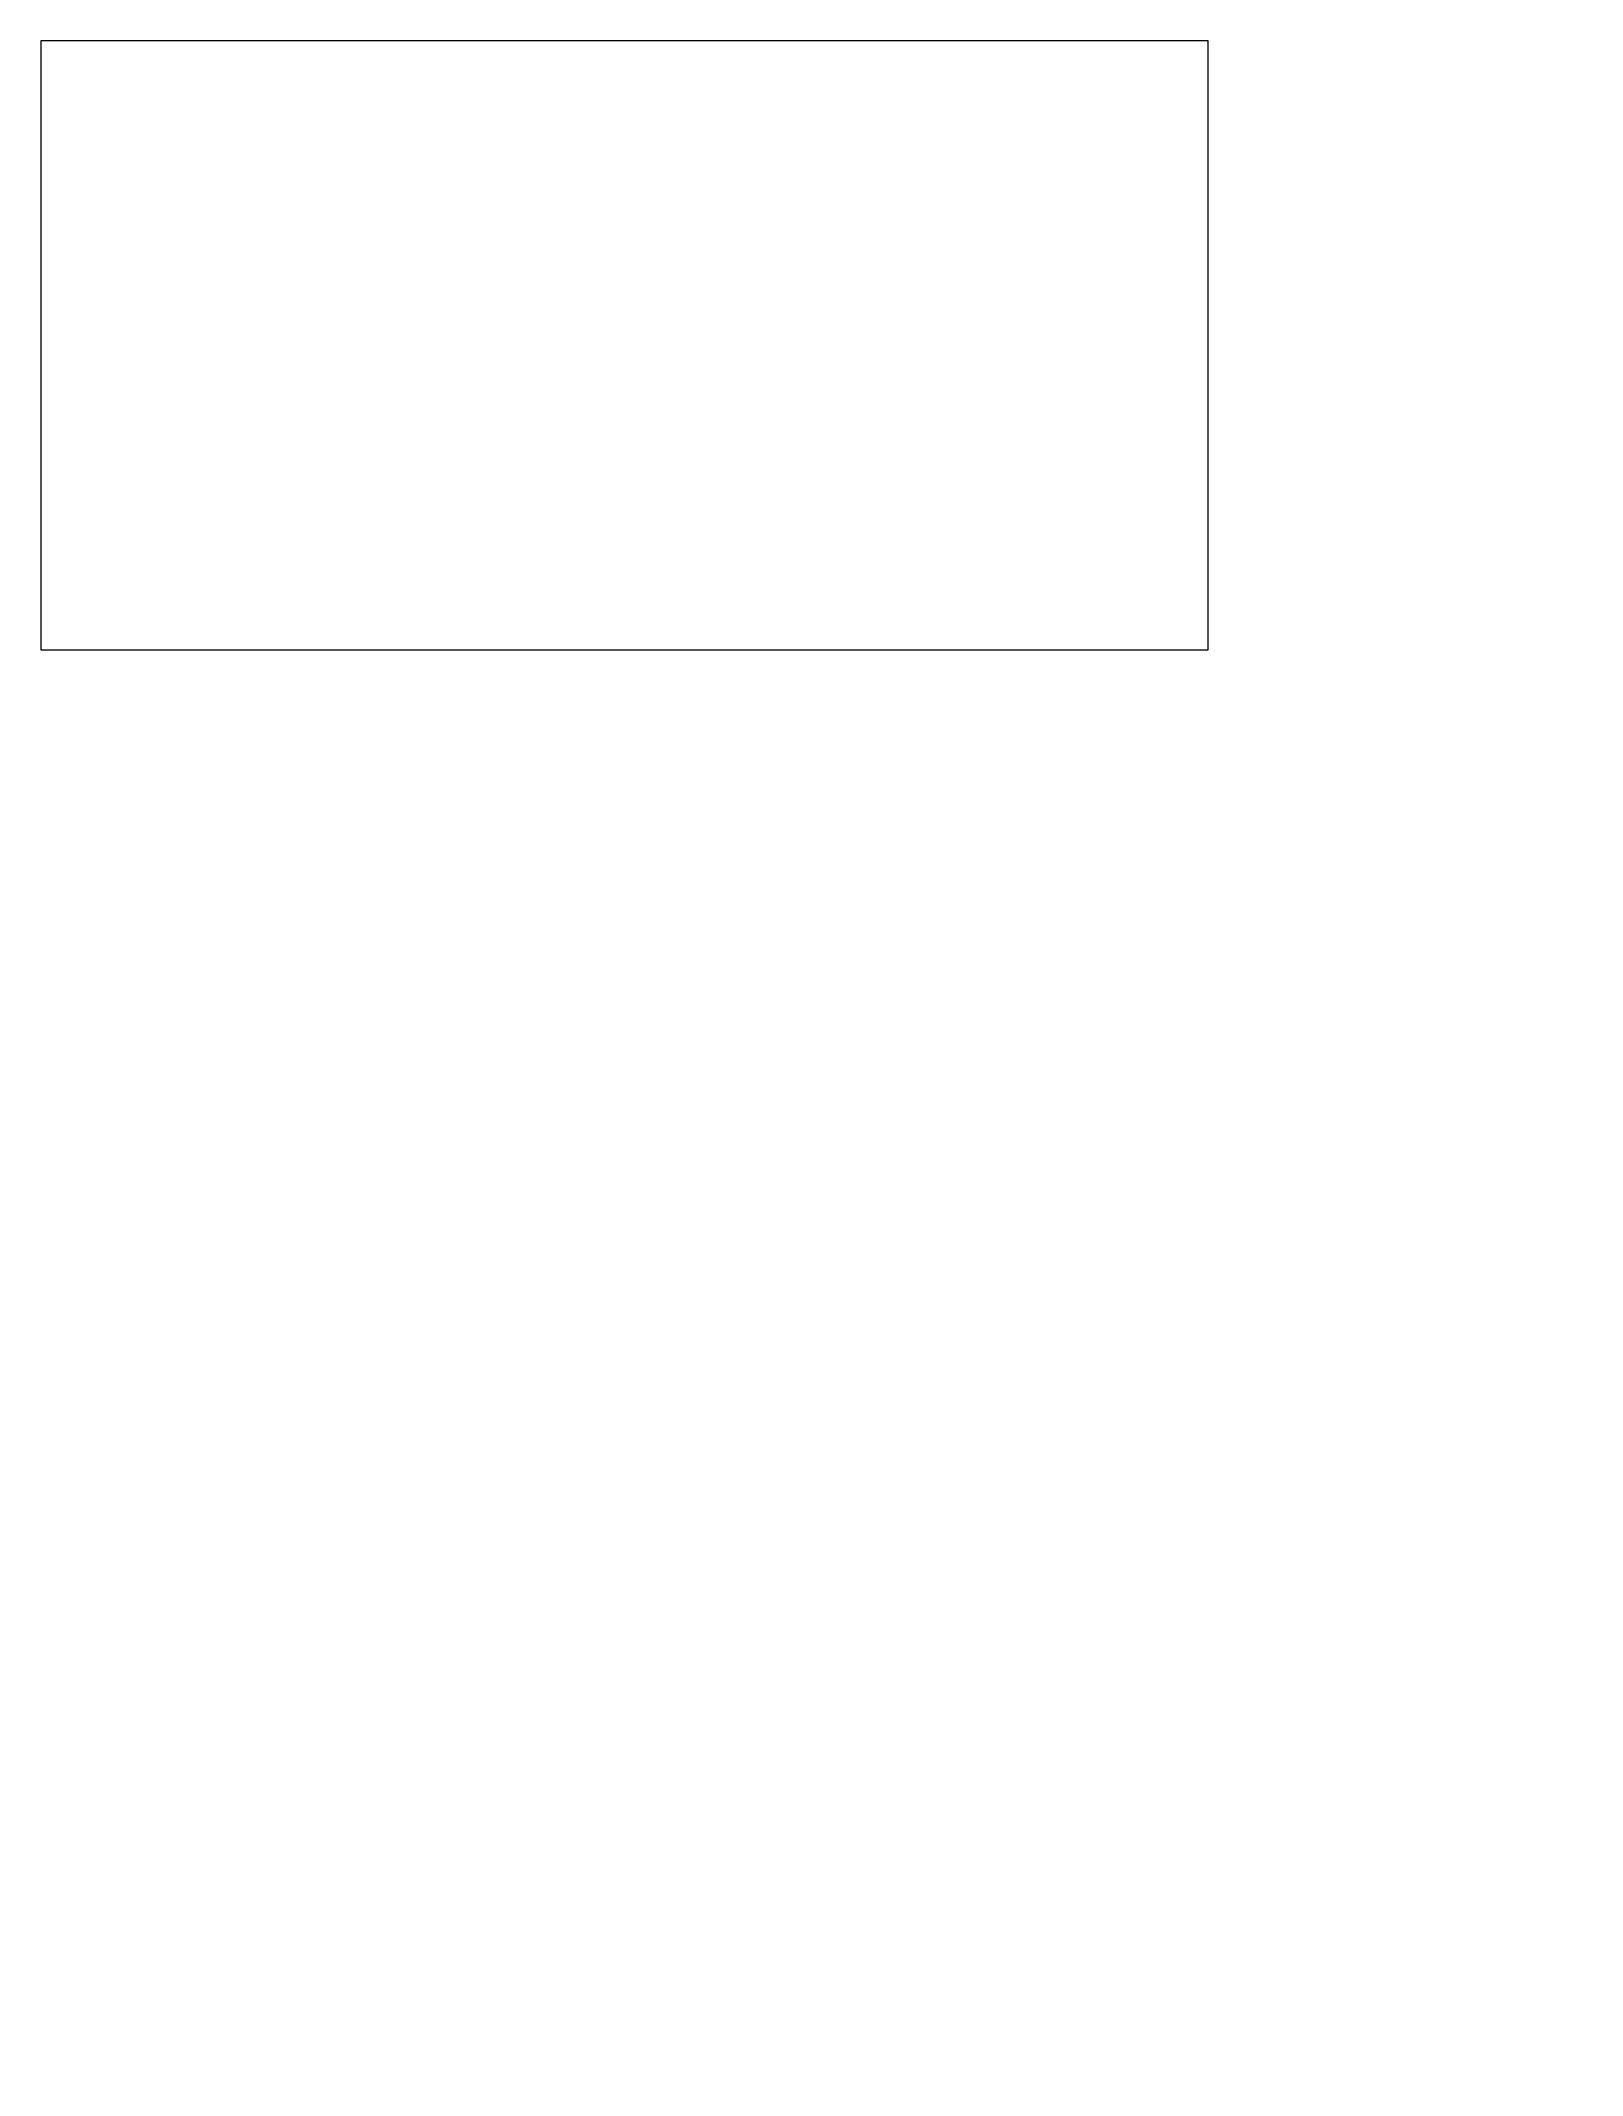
# Paper-space layout 'Layout1' of a CAD drawing. Header units: millimetres. Extents: x 164 to 345, y 15 to 254.
import ezdxf

# ---------------------------------------------------------------- set-up
doc = ezdxf.new("R2010")
doc.units = ezdxf.units.MM
doc.layers.add('G-ANNO-TTLB', color=7, linetype='Continuous', lineweight=9)
doc.styles.add('Microsoft Sans Serif_2', font='micross.ttf', dxfattribs={"height": 5})

psp = doc.layouts.get("Layout1")

# ---------------------------------------------------------------- texts
at = {"layer": 'G-ANNO-TTLB', "insert": (344.66, 15.02), "char_height": 5, "width": 2.2447, "attachment_point": 1, "style": 'Microsoft Sans Serif_2'}
psp.add_mtext('\\fMicrosoft Sans Serif|b0|i0|c204|p34|; ', dxfattribs=at)

# ---------------------------------------------------------------- viewports
at = {"layer": '0'}
psp.add_viewport(center=(232.11, 218.23), size=(137.19, 71.5487), view_center_point=(232.11, 218.23), view_height=71.5487, dxfattribs=at)

doc.saveas('drawing.dxf')
